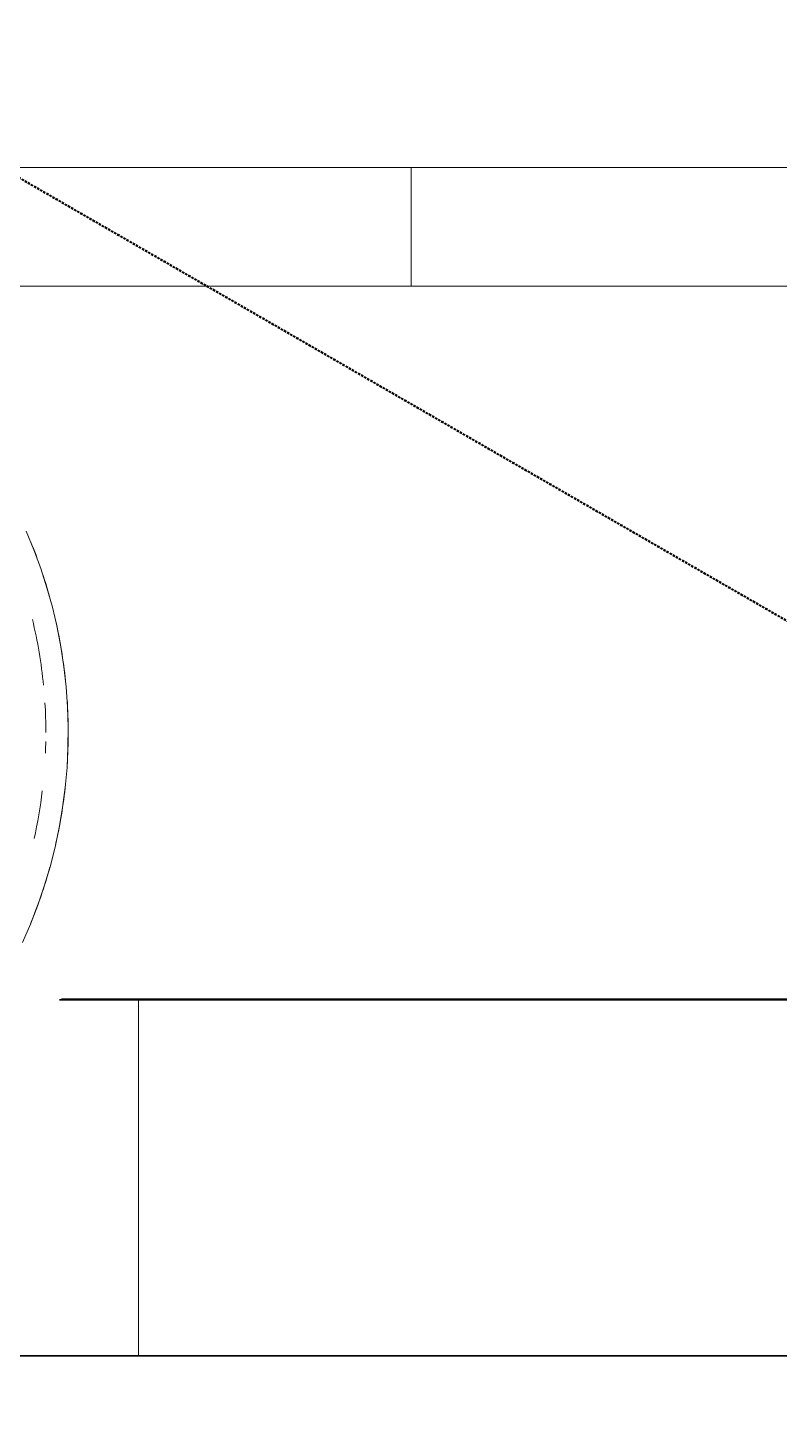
# Model space of a CAD drawing. Header units: millimetres. Extents: x -153298 to 620751, y -313239 to 250031.
# Drawn here: x 129116 to 129749, y -304324 to -303158 of the extents above; entities that cross this region are included whole.
import ezdxf

# ---------------------------------------------------------------- set-up
doc = ezdxf.new("R2010")
doc.units = ezdxf.units.MM
doc.linetypes.add('Centre', pattern=[31.75, 6.35, -4.7625, 15.875, -4.7625])
doc.linetypes.add('DPA_Hidden 50', pattern=[3, 2, -1])
for name, color, linetype, lineweight in [('A-ANNO-SYMB', 3, 'Continuous', 9), ('A-FLOR-LEVL', 3, 'Continuous', 35), ('A-GENM', 1, 'Continuous', 9), ('A-WALL-PATT', 1, 'Continuous', 35), ('I-WALL-E', 2, 'Continuous', 35), ('WALL-E', 2, 'Continuous', 35)]:
    doc.layers.add(name, color=color, linetype=linetype, lineweight=lineweight)

# ---------------------------------------------------------------- blocks, each defined once
blk = doc.blocks.new('PPL_Escalator - STANDARD-13272353-2120-01 ENTRANCE 1 SECTION A')
at = {"layer": 'A-GENM', "lineweight": 35}
blk.add_line((-853246.4, 92170), (-855577.4, 92170), dxfattribs=at)
at = {"layer": 'A-GENM', "flags": 128}
blk.add_lwpolyline([(-854135.7, 92864.7), (-854129.2, 92849), (-854123.4, 92833.1), (-854118.2, 92816.9), (-854113.6, 92800.5), (-854109.7, 92783.9), (-854106.5, 92767.2), (-854103.9, 92750.4), (-854102.1, 92733.5), (-854100.9, 92716.6), (-854100.3, 92699.6), (-854100.5, 92682.6), (-854101.3, 92665.6), (-854102.8, 92648.7), (-854105, 92631.8), (-854107.9, 92615.1), (-854111.4, 92598.4), (-854115.6, 92581.9), (-854120.5, 92565.7), (-854126, 92549.6), (-854132.1, 92533.7), (-854138.9, 92518.1)], dxfattribs=at)
at = {"layer": 'A-GENM'}
for radius, start, end in [(425.1, 15.4785, 22.2531), (406.3, 5.6239, 13.544), (425.1, 5.8654, 12.8797), (425.1, 356.226, 3.7727), (406.3, 0, 3.544), (406.3, 357.5655, 358.9588), (425.1, 347.1049, 354.1369), (406.3, 347.2972, 353.0494), (425.1, 337.712, 344.5447)]:
    blk.add_arc((-854525.4, 92695), radius, start, end, dxfattribs=at)

msp = doc.modelspace()

# ---------------------------------------------------------------- hatches: boundary and pattern name
at = {"layer": 'A-WALL-PATT', "lineweight": 9}
h = msp.add_hatch(dxfattribs=at)
h.set_pattern_fill('FP_22', color=256, style=0, pattern_type=2)
h.set_pattern_definition([(0, (132437.9, -298476.8), (0, 1400), []), (0, (132437.9, -298376.8), (0, 1400), []), (0, (132437.9, -297776.8), (0, 1400), []), (0, (132437.9, -297676.8), (0, 1400), []), (90, (132437.9, -299076.8), (-1200, 7e-14), []), (90, (133037.9, -298476.8), (-1200, 700), [100, -600])])
h.paths.add_polyline_path([(127720.58, -304039.6569), (128544.88, -304039.6569), (128544.88, -304036.753), (127720.58, -304036.753)])
h.paths.add_polyline_path([(128148.6483, -303992.6347), (128544.88, -303992.6347), (128544.88, -303976.753), (128926.3851, -303976.028), (128963.0309, -303939.737), (129001.3038, -303876.5047), (129021.7855, -303811.2492), (129027.7295, -303737.6486), (129021.4445, -303690.6932), (129000.2318, -303625.1976), (128962.5868, -303565.0565), (128956.7119, -303557.285), (128905.9914, -303508.5124), (128843.9294, -303472.9692), (128785.7652, -303454.4196), (128724.88, -303448.5516), (128049.7933, -303448.5504), (127670.58, -303448.5516), (127670.58, -303992.6347), (127720.58, -303992.6347)])
h.paths.add_polyline_path([(129162.2727, -303976.753), (130610.38, -303976.753), (130610.38, -301284.4873), (129919.0593, -301284.4873), (129918.8746, -301276.753), (127671.7951, -301276.753), (127671.7951, -301284.4873), (126542.88, -301284.4873), (126542.88, -301676.753), (126522.88, -301676.753), (126522.88, -301284.4873), (126414.7951, -301284.4873), (126414.7951, -301276.753), (126053.5431, -301276.753), (116180.8535, -295576.753), (113186.0888, -295576.753), (126200.6105, -303089.5494), (126329.8375, -303149.1451), (126453.7674, -303194.7787), (126583.5277, -303231.0667), (126708.2944, -303255.9294), (126847.0284, -303271.8044), (126976.6405, -303276.753), (128737.3887, -303277.6127), (128799.1864, -303282.601), (128871.6631, -303300.0011), (128927.0481, -303322.5366), (128949.115, -303333.6089), (129004.078, -303367.4699), (129049.176, -303405.4667), (129066.9916, -303422.8196), (129098.0439, -303458.9436), (129114.1624, -303480.362), (129143.6531, -303528.5417), (129152.4302, -303545.6854), (129168.6375, -303583.9334), (129179.4976, -303615.7259), (129190.9489, -303663.042), (129194.88, -303686.1063), (129198.8513, -303734.5648), (129199.88, -303751.753), (129195.8122, -303808.8795), (129192.0763, -303835.0031), (129179.2703, -303888.4541), (129173.282, -303907.385), (129156.7812, -303948.1585), (129143.8969, -303976.753), (129162.1316, -303976.753)])
h.paths.add_polyline_path([(129918.8746, -301271.753), (129919.0593, -301271.753), (129919.0593, -301171.753), (130610.38, -301171.753), (130610.38, -300976.753), (126542.88, -300976.753), (126542.88, -301171.753), (127671.7951, -301171.753), (127671.7951, -301226.753), (129918.8746, -301226.753)])
h.paths.add_polyline_path([(126273.4358, -301226.753), (126414.7951, -301226.753), (126414.7951, -301171.753), (126522.88, -301171.753), (126522.88, -300976.753), (125850.9482, -300976.753), (116523.6755, -295576.753), (116280.8535, -295576.753), (117725.5385, -296410.8422), (117728.7135, -296405.343), (118817.3074, -297033.843), (118814.1324, -297039.3422), (120843.2299, -298210.8422), (120846.4049, -298205.343), (121934.9988, -298833.843), (121931.8238, -298839.3422), (123960.9214, -300010.8422), (123964.0964, -300005.343), (125052.6903, -300633.843), (125049.5153, -300639.3422), (126053.5431, -301219.0179), (126053.5431, -301226.753), (126075.4426, -301226.753)])
h = msp.add_hatch(dxfattribs=at)
h.set_pattern_fill('FP_9', color=256, style=0, pattern_type=2)
h.set_pattern_definition([(90, (128608.9, -304276.75), (-600, 4e-14), [])])
h.paths.add_polyline_path([(128774.88, -304276.753), (130303.88, -304276.753), (130303.88, -304274.753), (130311.6141, -304274.753), (130311.9763, -304271.753), (130346.1458, -304271.753), (130346.1596, -304274.753), (130361.6141, -304274.753), (130361.9763, -304271.753), (130396.1458, -304271.753), (130396.1458, -304274.753), (130411.6141, -304274.753), (130411.9763, -304271.753), (130446.1458, -304271.753), (130446.1458, -304274.753), (130461.6141, -304274.753), (130461.9763, -304271.753), (130496.1458, -304271.753), (130496.1458, -304274.753), (130511.6141, -304274.753), (130511.9763, -304271.753), (130546.1458, -304271.753), (130546.1458, -304274.753), (130561.6141, -304274.753), (130561.9763, -304271.753), (130596.1458, -304271.753), (130596.1458, -304274.753), (130603.88, -304274.753), (130603.88, -304276.753), (130610.38, -304276.753), (130610.38, -303976.753), (129142.6342, -303976.753), (129114.1624, -304023.1534), (129103.6978, -304037.6798), (129070.8148, -304076.4301), (129053.3186, -304094.2278), (129008.93, -304132.0774), (128995.4655, -304141.5906), (128951.3817, -304168.6676), (128931.4035, -304179.0341), (128886.06, -304197.9658), (128863.1113, -304205.6972), (128799.1864, -304220.9049), (128774.88, -304223.691), (128774.88, -304226.753)])
h.paths.add_polyline_path([(128774.88, -304050.1612), (128786.9983, -304048.693), (128847.3775, -304028.6482), (128858.4742, -304022.8053), (128910.2997, -303991.8327), (128925.6472, -303976.753), (128544.88, -303976.753), (128544.88, -303992.6347), (128774.88, -303993.1595), (128774.88, -304049.3636)])
h.paths.add_polyline_path([(128544.88, -304039.6569), (128724.88, -304039.6569), (128724.88, -304036.753), (128544.88, -304036.753)])
h.paths.add_polyline_path([(128910.2997, -303991.8327), (128910.3022, -303991.8327), (128916.0054, -303986.7642)])

# ---------------------------------------------------------------- linework, layer by layer
at = {"layer": 'A-ANNO-SYMB', "linetype": 'DPA_Hidden 50', "lineweight": 50}
msp.add_line((108780.8419, -291548.2085), (130909.5816, -304324.2423), dxfattribs=at)
at = {"layer": 'A-FLOR-LEVL', "linetype": 'Centre', "lineweight": 9}
msp.add_line((80346.0738, -304276.753), (144086.7932, -304276.753), dxfattribs=at)
at = {"layer": 'I-WALL-E', "color": 215}
for p, q in [((130610.38, -303976.753), (129142.6342, -303976.753)), ((129142.6342, -303976.753), (130610.38, -303976.753)), ((128544.88, -304276.753), (130003.88, -304276.753)), ((130003.88, -304276.753), (128544.88, -304276.753))]:
    msp.add_line(p, q, dxfattribs=at)
at = {"layer": 'WALL-E', "color": 215}
for p, q in [((130610.38, -303976.753), (129142.6342, -303976.753)), ((129142.6342, -303976.753), (130610.38, -303976.753))]:
    msp.add_line(p, q, dxfattribs=at)

# ---------------------------------------------------------------- block references
at = {"layer": 'A-GENM'}
msp.add_blockref('PPL_Escalator - STANDARD-13272353-2120-01 ENTRANCE 1 SECTION A', (983250.2539, -396446.753), dxfattribs=at)

doc.saveas('drawing.dxf')
